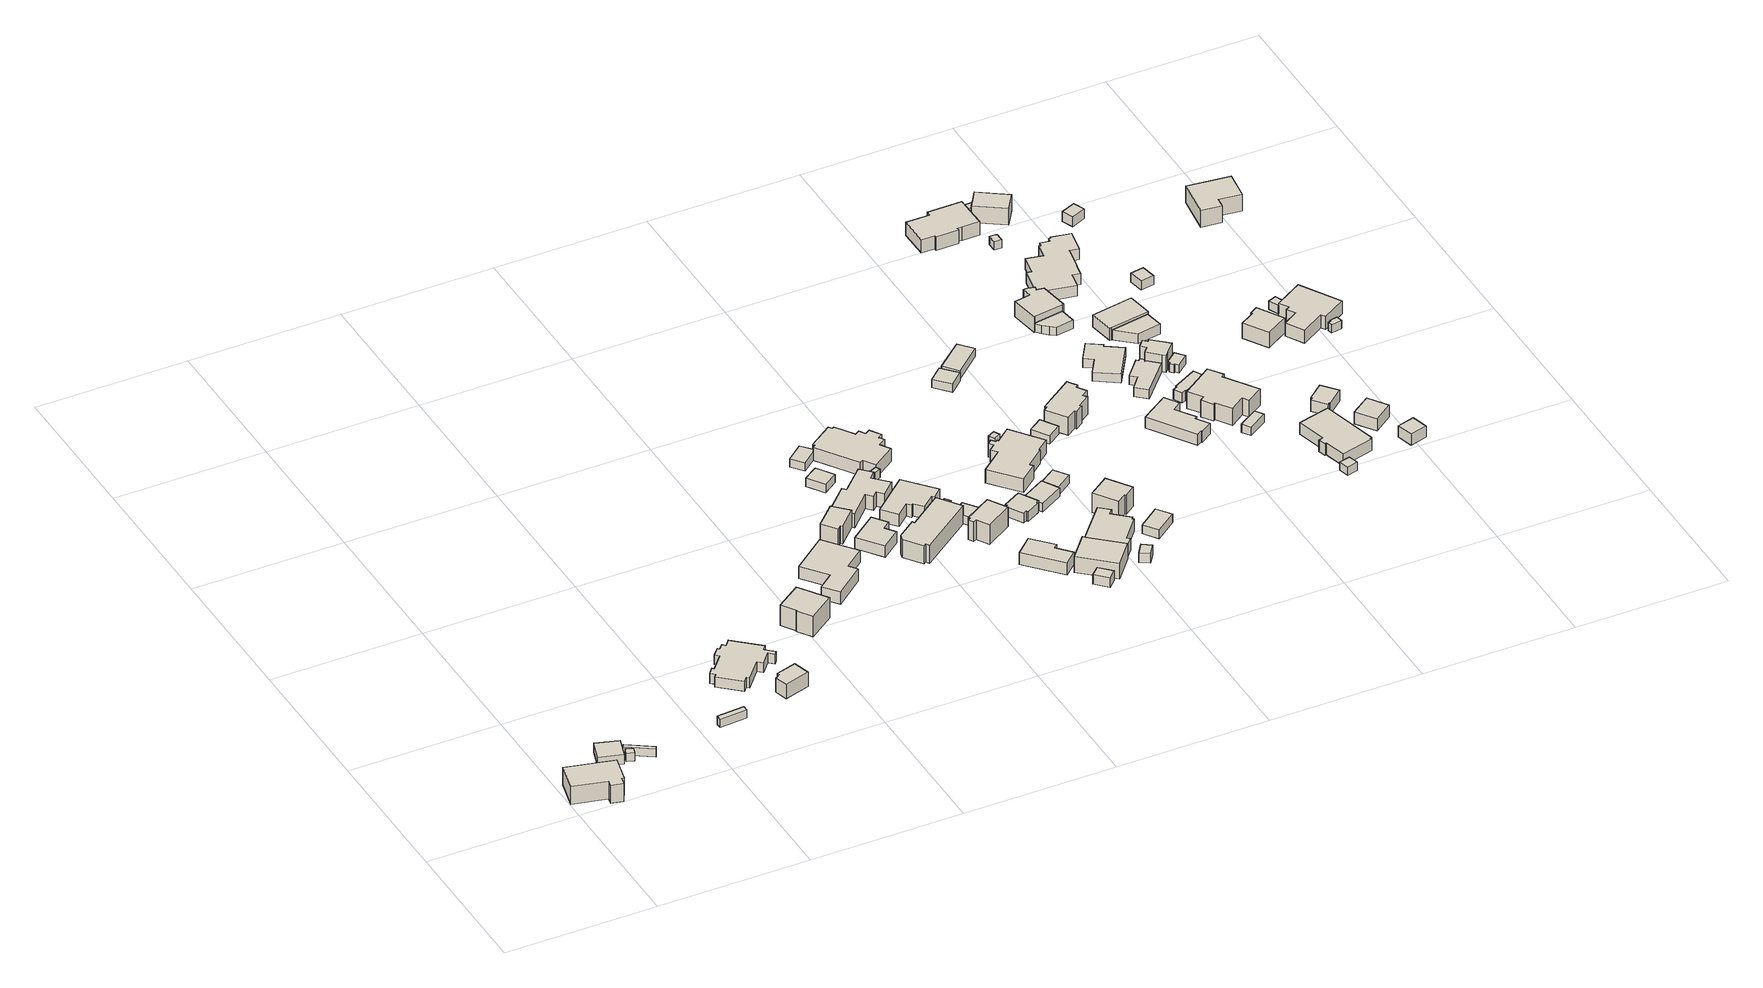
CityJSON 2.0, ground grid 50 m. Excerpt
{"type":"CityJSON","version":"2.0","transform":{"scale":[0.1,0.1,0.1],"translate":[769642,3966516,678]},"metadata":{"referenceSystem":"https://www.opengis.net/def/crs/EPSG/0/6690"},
"CityObjects":{
"building1":{"type":"Building","attributes":{"class":"3001","usage":"411","measuredHeight":7.9,"BuildingDetails.prefecture":"20","BuildingDetails.city":"20209","BuildingDetails.surveyYear":2018},"geometry":[{"type":"Solid","lod":"1","boundaries":[[[[0,1,2,3,4,5,6,7]],[[6,8,9,7]],[[5,10,8,6]],[[4,11,10,5]],[[3,12,11,4]],[[2,13,12,3]],[[1,14,13,2]],[[0,15,14,1]],[[7,9,15,0]],[[8,10,11,12,13,14,15,9]]]]}]},
"building2":{"type":"Building","attributes":{"class":"3001","usage":"411","measuredHeight":3.8,"BuildingDetails.prefecture":"20","BuildingDetails.city":"20209","BuildingDetails.surveyYear":2018},"geometry":[{"type":"Solid","lod":"1","boundaries":[[[[16,17,18,19]],[[18,20,21,19]],[[17,22,20,18]],[[16,23,22,17]],[[19,21,23,16]],[[20,22,23,21]]]]}]},
"building3":{"type":"Building","attributes":{"class":"3001","usage":"411","measuredHeight":2.4,"BuildingDetails.prefecture":"20","BuildingDetails.city":"20209","BuildingDetails.surveyYear":2018},"geometry":[{"type":"Solid","lod":"1","boundaries":[[[[24,25,26,27]],[[26,28,29,27]],[[25,30,28,26]],[[24,31,30,25]],[[27,29,31,24]],[[28,30,31,29]]]]}]},
"building4":{"type":"Building","attributes":{"class":"3001","usage":"411","measuredHeight":2.7,"BuildingDetails.prefecture":"20","BuildingDetails.city":"20209","BuildingDetails.surveyYear":2018},"geometry":[{"type":"Solid","lod":"1","boundaries":[[[[32,33,34,35]],[[34,36,37,35]],[[33,38,36,34]],[[32,39,38,33]],[[35,37,39,32]],[[36,38,39,37]]]]}]},
"building5":{"type":"Building","attributes":{"class":"3001","usage":"411","measuredHeight":1.6,"BuildingDetails.prefecture":"20","BuildingDetails.city":"20209","BuildingDetails.surveyYear":2018},"geometry":[{"type":"Solid","lod":"1","boundaries":[[[[40,41,42,43]],[[42,44,45,43]],[[41,46,44,42]],[[40,47,46,41]],[[43,45,47,40]],[[44,46,47,45]]]]}]},
"building6":{"type":"Building","attributes":{"土砂災害警戒区域.区域区分":"2","土砂災害警戒区域.現象区分":"1","class":"3001","measuredHeight":4.8,"BuildingDetails.prefecture":"20","BuildingDetails.city":"20209","BuildingDetails.surveyYear":2018},"geometry":[{"type":"Solid","lod":"1","boundaries":[[[[48,49,50,51,52,53,54,55,56,57,58,59,60,61,62,63,64,65,66,67,68,69]],[[68,70,71,69]],[[67,72,70,68]],[[66,73,72,67]],[[65,74,73,66]],[[64,75,74,65]],[[63,76,75,64]],[[62,77,76,63]],[[61,78,77,62]],[[60,79,78,61]],[[59,80,79,60]],[[58,81,80,59]],[[57,82,81,58]],[[56,83,82,57]],[[55,84,83,56]],[[54,85,84,55]],[[53,86,85,54]],[[52,87,86,53]],[[51,88,87,52]],[[50,89,88,51]],[[49,90,89,50]],[[48,91,90,49]],[[69,71,91,48]],[[70,72,73,74,75,76,77,78,79,80,81,82,83,84,85,86,87,88,89,90,91,71]]]]}]},
"building7":{"type":"Building","attributes":{"class":"3001","usage":"411","measuredHeight":5.4,"BuildingDetails.prefecture":"20","BuildingDetails.city":"20209","BuildingDetails.surveyYear":2018},"geometry":[{"type":"Solid","lod":"1","boundaries":[[[[92,93,94,95,96,97,98,99]],[[98,100,101,99]],[[97,102,100,98]],[[96,103,102,97]],[[95,104,103,96]],[[94,105,104,95]],[[93,106,105,94]],[[92,107,106,93]],[[99,101,107,92]],[[100,102,103,104,105,106,107,101]]]]}]},
"building8":{"type":"Building","attributes":{"土砂災害警戒区域.区域区分":"1","土砂災害警戒区域.現象区分":"1","class":"3001","usage":"411","measuredHeight":8.1,"BuildingDetails.prefecture":"20","BuildingDetails.city":"20209","BuildingDetails.surveyYear":2018},"geometry":[{"type":"Solid","lod":"1","boundaries":[[[[108,109,110,111,112,113]],[[112,114,115,113]],[[111,116,114,112]],[[110,117,116,111]],[[109,118,117,110]],[[108,119,118,109]],[[113,115,119,108]],[[114,116,117,118,119,115]]]]}]},
"building9":{"type":"Building","attributes":{"class":"3001","usage":"411","measuredHeight":7.6,"BuildingDetails.prefecture":"20","BuildingDetails.city":"20209","BuildingDetails.surveyYear":2018},"geometry":[{"type":"Solid","lod":"1","boundaries":[[[[120,121,122,123,124,125,126,127]],[[126,128,129,127]],[[125,130,128,126]],[[124,131,130,125]],[[123,132,131,124]],[[122,133,132,123]],[[121,134,133,122]],[[120,135,134,121]],[[127,129,135,120]],[[128,130,131,132,133,134,135,129]]]]}]},
"building10":{"type":"Building","attributes":{"class":"3001","usage":"411","measuredHeight":6.7,"BuildingDetails.prefecture":"20","BuildingDetails.city":"20209","BuildingDetails.surveyYear":2018},"geometry":[{"type":"Solid","lod":"1","boundaries":[[[[136,137,138,139,140,141,142]],[[141,143,144,142]],[[140,145,143,141]],[[139,146,145,140]],[[138,147,146,139]],[[137,148,147,138]],[[136,149,148,137]],[[142,144,149,136]],[[143,145,146,147,148,149,144]]]]}]},
"building11":{"type":"Building","attributes":{"class":"3001","usage":"411","measuredHeight":8.1,"BuildingDetails.prefecture":"20","BuildingDetails.city":"20209","BuildingDetails.surveyYear":2018},"geometry":[{"type":"Solid","lod":"1","boundaries":[[[[150,151,152,153,154,155]],[[154,156,157,155]],[[153,158,156,154]],[[152,159,158,153]],[[151,160,159,152]],[[150,161,160,151]],[[155,157,161,150]],[[156,158,159,160,161,157]]]]}]},
"building12":{"type":"Building","attributes":{"class":"3001","usage":"411","measuredHeight":0.2,"BuildingDetails.prefecture":"20","BuildingDetails.city":"20209","BuildingDetails.surveyYear":2018},"geometry":[{"type":"Solid","lod":"1","boundaries":[[[[162,163,164,165]],[[164,166,167,165]],[[163,168,166,164]],[[162,169,168,163]],[[165,167,169,162]],[[166,168,169,167]]]]}]},
"building13":{"type":"Building","attributes":{"class":"3001","usage":"411","measuredHeight":8.2,"BuildingDetails.prefecture":"20","BuildingDetails.city":"20209","BuildingDetails.surveyYear":2018},"geometry":[{"type":"Solid","lod":"1","boundaries":[[[[170,171,172,173,174,175,176,177,178,179,180,181,182]],[[181,183,184,182]],[[180,185,183,181]],[[179,186,185,180]],[[178,187,186,179]],[[177,188,187,178]],[[176,189,188,177]],[[175,190,189,176]],[[174,191,190,175]],[[173,192,191,174]],[[172,193,192,173]],[[171,194,193,172]],[[170,195,194,171]],[[182,184,195,170]],[[183,185,186,187,188,189,190,191,192,193,194,195,184]]]]}]},
"building14":{"type":"Building","attributes":{"class":"3001","usage":"411","measuredHeight":8,"BuildingDetails.prefecture":"20","BuildingDetails.city":"20209","BuildingDetails.surveyYear":2018},"geometry":[{"type":"Solid","lod":"1","boundaries":[[[[196,197,198,199,200,201,202,203,204,205,206]],[[205,207,208,206]],[[204,209,207,205]],[[203,210,209,204]],[[202,211,210,203]],[[201,212,211,202]],[[200,213,212,201]],[[199,214,213,200]],[[198,215,214,199]],[[197,216,215,198]],[[196,217,216,197]],[[206,208,217,196]],[[207,209,210,211,212,213,214,215,216,217,208]]]]}]},
"building15":{"type":"Building","attributes":{"class":"3001","usage":"411","measuredHeight":3.1,"BuildingDetails.prefecture":"20","BuildingDetails.city":"20209","BuildingDetails.surveyYear":2018},"geometry":[{"type":"Solid","lod":"1","boundaries":[[[[218,219,220,221,222,223]],[[222,224,225,223]],[[221,226,224,222]],[[220,227,226,221]],[[219,228,227,220]],[[218,229,228,219]],[[223,225,229,218]],[[224,226,227,228,229,225]]]]}]},
"building16":{"type":"Building","attributes":{"class":"3001","usage":"411","measuredHeight":7.4,"BuildingDetails.prefecture":"20","BuildingDetails.city":"20209","BuildingDetails.surveyYear":2018},"geometry":[{"type":"Solid","lod":"1","boundaries":[[[[230,231,232,233,234,235,236,237,238,239]],[[238,240,241,239]],[[237,242,240,238]],[[236,243,242,237]],[[235,244,243,236]],[[234,245,244,235]],[[233,246,245,234]],[[232,247,246,233]],[[231,248,247,232]],[[230,249,248,231]],[[239,241,249,230]],[[240,242,243,244,245,246,247,248,249,241]]]]}]},
"building17":{"type":"Building","attributes":{"class":"3001","measuredHeight":3.4,"BuildingDetails.prefecture":"20","BuildingDetails.city":"20209","BuildingDetails.surveyYear":2018},"geometry":[{"type":"Solid","lod":"1","boundaries":[[[[250,251,252,253]],[[252,254,255,253]],[[251,256,254,252]],[[250,257,256,251]],[[253,255,257,250]],[[254,256,257,255]]]]}]},
"building18":{"type":"Building","attributes":{"class":"3001","usage":"411","measuredHeight":2,"BuildingDetails.prefecture":"20","BuildingDetails.city":"20209","BuildingDetails.surveyYear":2018},"geometry":[{"type":"Solid","lod":"1","boundaries":[[[[258,259,260,261]],[[260,262,263,261]],[[259,264,262,260]],[[258,265,264,259]],[[261,263,265,258]],[[262,264,265,263]]]]}]},
"building19":{"type":"Building","attributes":{"class":"3001","usage":"411","measuredHeight":6.7,"BuildingDetails.prefecture":"20","BuildingDetails.city":"20209","BuildingDetails.surveyYear":2018},"geometry":[{"type":"Solid","lod":"1","boundaries":[[[[218,223,266,267,268,269,270,271,272,273,274,275,276,277,278,279,280,219]],[[280,281,282,219]],[[279,283,281,280]],[[278,284,283,279]],[[277,285,284,278]],[[276,286,285,277]],[[275,287,286,276]],[[274,288,287,275]],[[273,289,288,274]],[[272,290,289,273]],[[271,291,290,272]],[[270,292,291,271]],[[269,293,292,270]],[[268,294,293,269]],[[267,295,294,268]],[[266,296,295,267]],[[223,297,296,266]],[[218,298,297,223]],[[219,282,298,218]],[[281,283,284,285,286,287,288,289,290,291,292,293,294,295,296,297,298,282]]]]}]},
"building20":{"type":"Building","attributes":{"class":"3001","usage":"411","measuredHeight":7.7,"BuildingDetails.prefecture":"20","BuildingDetails.city":"20209","BuildingDetails.surveyYear":2018},"geometry":[{"type":"Solid","lod":"1","boundaries":[[[[299,300,301,302,303,304,305,306]],[[305,307,308,306]],[[304,309,307,305]],[[303,310,309,304]],[[302,311,310,303]],[[301,312,311,302]],[[300,313,312,301]],[[299,314,313,300]],[[306,308,314,299]],[[307,309,310,311,312,313,314,308]]]]}]},
"building21":{"type":"Building","attributes":{"class":"3001","usage":"411","measuredHeight":3.2,"BuildingDetails.prefecture":"20","BuildingDetails.city":"20209","BuildingDetails.surveyYear":2018},"geometry":[{"type":"Solid","lod":"1","boundaries":[[[[315,316,317,318,319,320]],[[319,321,322,320]],[[318,323,321,319]],[[317,324,323,318]],[[316,325,324,317]],[[315,326,325,316]],[[320,322,326,315]],[[321,323,324,325,326,322]]]]}]},
"building22":{"type":"Building","attributes":{"class":"3001","usage":"411","measuredHeight":5.8,"BuildingDetails.prefecture":"20","BuildingDetails.city":"20209","BuildingDetails.surveyYear":2018},"geometry":[{"type":"Solid","lod":"1","boundaries":[[[[327,328,329,330,331,332]],[[331,333,334,332]],[[330,335,333,331]],[[329,336,335,330]],[[328,337,336,329]],[[327,338,337,328]],[[332,334,338,327]],[[333,335,336,337,338,334]]]]}]},
"building23":{"type":"Building","attributes":{"土砂災害警戒区域.区域区分":"1","土砂災害警戒区域.現象区分":"1","class":"3001","usage":"411","measuredHeight":3.8,"BuildingDetails.prefecture":"20","BuildingDetails.city":"20209","BuildingDetails.surveyYear":2018},"geometry":[{"type":"Solid","lod":"1","boundaries":[[[[339,340,341,342]],[[341,343,344,342]],[[340,345,343,341]],[[339,346,345,340]],[[342,344,346,339]],[[343,345,346,344]]]]}]},
"building24":{"type":"Building","attributes":{"class":"3001","usage":"411","measuredHeight":4.2,"BuildingDetails.prefecture":"20","BuildingDetails.city":"20209","BuildingDetails.surveyYear":2018},"geometry":[{"type":"Solid","lod":"1","boundaries":[[[[347,348,349,350,351,352,353,354,355,356,357]],[[356,358,359,357]],[[355,360,358,356]],[[354,361,360,355]],[[353,362,361,354]],[[352,363,362,353]],[[351,364,363,352]],[[350,365,364,351]],[[349,366,365,350]],[[348,367,366,349]],[[347,368,367,348]],[[357,359,368,347]],[[358,360,361,362,363,364,365,366,367,368,359]]]]}]},
"building25":{"type":"Building","attributes":{"土砂災害警戒区域.区域区分":"1","土砂災害警戒区域.現象区分":"1","class":"3001","usage":"411","measuredHeight":6.9,"BuildingDetails.prefecture":"20","BuildingDetails.city":"20209","BuildingDetails.surveyYear":2018},"geometry":[{"type":"Solid","lod":"1","boundaries":[[[[369,370,371,372,373]],[[372,374,375,373]],[[371,376,374,372]],[[370,377,376,371]],[[369,378,377,370]],[[373,375,378,369]],[[374,376,377,378,375]]]]}]},
"building26":{"type":"Building","attributes":{"class":"3001","usage":"411","measuredHeight":3.1,"BuildingDetails.prefecture":"20","BuildingDetails.city":"20209","BuildingDetails.surveyYear":2018},"geometry":[{"type":"Solid","lod":"1","boundaries":[[[[379,380,381,347,357,382,383]],[[382,384,385,383]],[[357,386,384,382]],[[347,387,386,357]],[[381,388,387,347]],[[380,389,388,381]],[[379,390,389,380]],[[383,385,390,379]],[[384,386,387,388,389,390,385]]]]}]},
"building27":{"type":"Building","attributes":{"class":"3001","usage":"411","measuredHeight":5.3,"BuildingDetails.prefecture":"20","BuildingDetails.city":"20209","BuildingDetails.surveyYear":2018},"geometry":[{"type":"Solid","lod":"1","boundaries":[[[[391,392,393,394,395,396,397,398,399,400]],[[399,401,402,400]],[[398,403,401,399]],[[397,404,403,398]],[[396,405,404,397]],[[395,406,405,396]],[[394,407,406,395]],[[393,408,407,394]],[[392,409,408,393]],[[391,410,409,392]],[[400,402,410,391]],[[401,403,404,405,406,407,408,409,410,402]]]]}]},
"building28":{"type":"Building","attributes":{"class":"3001","measuredHeight":4.1,"BuildingDetails.prefecture":"20","BuildingDetails.city":"20209","BuildingDetails.surveyYear":2018},"geometry":[{"type":"Solid","lod":"1","boundaries":[[[[411,412,413,414]],[[413,415,416,414]],[[412,417,415,413]],[[411,418,417,412]],[[414,416,418,411]],[[415,417,418,416]]]]}]},
"building29":{"type":"Building","attributes":{"class":"3001","usage":"411","measuredHeight":8,"BuildingDetails.prefecture":"20","BuildingDetails.city":"20209","BuildingDetails.surveyYear":2018},"geometry":[{"type":"Solid","lod":"1","boundaries":[[[[419,420,421,422,423,424,425,426,427,428,429,430,431,432,433,434]],[[433,435,436,434]],[[432,437,435,433]],[[431,438,437,432]],[[430,439,438,431]],[[429,440,439,430]],[[428,441,440,429]],[[427,442,441,428]],[[426,443,442,427]],[[425,444,443,426]],[[424,445,444,425]],[[423,446,445,424]],[[422,447,446,423]],[[421,448,447,422]],[[420,449,448,421]],[[419,450,449,420]],[[434,436,450,419]],[[435,437,438,439,440,441,442,443,444,445,446,447,448,449,450,436]]]]}]},
"building30":{"type":"Building","attributes":{"class":"3001","usage":"411","measuredHeight":3,"BuildingDetails.prefecture":"20","BuildingDetails.city":"20209","BuildingDetails.surveyYear":2018},"geometry":[{"type":"Solid","lod":"1","boundaries":[[[[451,452,453,454]],[[453,455,456,454]],[[452,457,455,453]],[[451,458,457,452]],[[454,456,458,451]],[[455,457,458,456]]]]}]},
"building31":{"type":"Building","attributes":{"class":"3001","usage":"411","measuredHeight":2,"BuildingDetails.prefecture":"20","BuildingDetails.city":"20209","BuildingDetails.surveyYear":2018},"geometry":[{"type":"Solid","lod":"1","boundaries":[[[[459,460,461,462]],[[461,463,464,462]],[[460,465,463,461]],[[459,466,465,460]],[[462,464,466,459]],[[463,465,466,464]]]]}]},
"building32":{"type":"Building","attributes":{"class":"3001","measuredHeight":8.5,"BuildingDetails.prefecture":"20","BuildingDetails.city":"20209","BuildingDetails.surveyYear":2018},"geometry":[{"type":"Solid","lod":"1","boundaries":[[[[467,468,469,470,471,472]],[[471,473,474,472]],[[470,475,473,471]],[[469,476,475,470]],[[468,477,476,469]],[[467,478,477,468]],[[472,474,478,467]],[[473,475,476,477,478,474]]]]}]},
"building33":{"type":"Building","attributes":{"class":"3003","usage":"411","measuredHeight":3.5,"BuildingDetails.prefecture":"20","BuildingDetails.city":"20209","BuildingDetails.surveyYear":2018},"geometry":[{"type":"Solid","lod":"1","boundaries":[[[[479,480,481,482]],[[481,483,484,482]],[[480,485,483,481]],[[479,486,485,480]],[[482,484,486,479]],[[483,485,486,484]]]]}]},
"building34":{"type":"Building","attributes":{"class":"3001","usage":"411","measuredHeight":3.7,"BuildingDetails.prefecture":"20","BuildingDetails.city":"20209","BuildingDetails.surveyYear":2018},"geometry":[{"type":"Solid","lod":"1","boundaries":[[[[487,488,489,490]],[[489,491,492,490]],[[488,493,491,489]],[[487,494,493,488]],[[490,492,494,487]],[[491,493,494,492]]]]}]},
"building35":{"type":"Building","attributes":{"class":"3001","usage":"452","measuredHeight":3,"BuildingDetails.prefecture":"20","BuildingDetails.city":"20209","BuildingDetails.surveyYear":2018},"geometry":[{"type":"Solid","lod":"1","boundaries":[[[[495,496,497,498]],[[497,499,500,498]],[[496,501,499,497]],[[495,502,501,496]],[[498,500,502,495]],[[499,501,502,500]]]]}]},
"building36":{"type":"Building","attributes":{"class":"3001","usage":"452","measuredHeight":3,"BuildingDetails.prefecture":"20","BuildingDetails.city":"20209","BuildingDetails.surveyYear":2018},"geometry":[{"type":"Solid","lod":"1","boundaries":[[[[503,504,505,506]],[[505,507,508,506]],[[504,509,507,505]],[[503,510,509,504]],[[506,508,510,503]],[[507,509,510,508]]]]}]},
"building37":{"type":"Building","attributes":{"class":"3001","usage":"411","measuredHeight":7.7,"BuildingDetails.prefecture":"20","BuildingDetails.city":"20209","BuildingDetails.surveyYear":2018},"geometry":[{"type":"Solid","lod":"1","boundaries":[[[[511,512,513,514,515,516,517,518,519,520,521,522,523,524]],[[523,525,526,524]],[[522,527,525,523]],[[521,528,527,522]],[[520,529,528,521]],[[519,530,529,520]],[[518,531,530,519]],[[517,532,531,518]],[[516,533,532,517]],[[515,534,533,516]],[[514,535,534,515]],[[513,536,535,514]],[[512,537,536,513]],[[511,538,537,512]],[[524,526,538,511]],[[525,527,528,529,530,531,532,533,534,535,536,537,538,526]]]]}]},
"building38":{"type":"Building","attributes":{"class":"3001","usage":"411","measuredHeight":5.8,"BuildingDetails.prefecture":"20","BuildingDetails.city":"20209","BuildingDetails.surveyYear":2018},"geometry":[{"type":"Solid","lod":"1","boundaries":[[[[539,540,541,542,543,544,545,546,547,548]],[[547,549,550,548]],[[546,551,549,547]],[[545,552,551,546]],[[544,553,552,545]],[[543,554,553,544]],[[542,555,554,543]],[[541,556,555,542]],[[540,557,556,541]],[[539,558,557,540]],[[548,550,558,539]],[[549,551,552,553,554,555,556,557,558,550]]]]}]},
"building39":{"type":"Building","attributes":{"class":"3001","usage":"411","measuredHeight":3.8,"BuildingDetails.prefecture":"20","BuildingDetails.city":"20209","BuildingDetails.surveyYear":2018},"geometry":[{"type":"Solid","lod":"1","boundaries":[[[[559,560,561,562,563,564,565,566]],[[565,567,568,566]],[[564,569,567,565]],[[563,570,569,564]],[[562,571,570,563]],[[561,572,571,562]],[[560,573,572,561]],[[559,574,573,560]],[[566,568,574,559]],[[567,569,570,571,572,573,574,568]]]]}]},
"building40":{"type":"Building","attributes":{"class":"3003","usage":"411","measuredHeight":4,"BuildingDetails.prefecture":"20","BuildingDetails.city":"20209","BuildingDetails.surveyYear":2018},"geometry":[{"type":"Solid","lod":"1","boundaries":[[[[575,576,577,578,579,580,581]],[[580,582,583,581]],[[579,584,582,580]],[[578,585,584,579]],[[577,586,585,578]],[[576,587,586,577]],[[575,588,587,576]],[[581,583,588,575]],[[582,584,585,586,587,588,583]]]]}]},
"building41":{"type":"Building","attributes":{"class":"3001","usage":"411","measuredHeight":3.7,"BuildingDetails.prefecture":"20","BuildingDetails.city":"20209","BuildingDetails.surveyYear":2018},"geometry":[{"type":"Solid","lod":"1","boundaries":[[[[589,590,591,592,593,594,595,596,597,598]],[[597,599,600,598]],[[596,601,599,597]],[[595,602,601,596]],[[594,603,602,595]],[[593,604,603,594]],[[592,605,604,593]],[[591,606,605,592]],[[590,607,606,591]],[[589,608,607,590]],[[598,600,608,589]],[[599,601,602,603,604,605,606,607,608,600]]]]}]},
"building42":{"type":"Building","attributes":{"class":"3001","usage":"411","measuredHeight":6.9,"BuildingDetails.prefecture":"20","BuildingDetails.city":"20209","BuildingDetails.surveyYear":2018},"geometry":[{"type":"Solid","lod":"1","boundaries":[[[[609,610,611,612,613,614,615,616,617,618,619]],[[618,620,621,619]],[[617,622,620,618]],[[616,623,622,617]],[[615,624,623,616]],[[614,625,624,615]],[[613,626,625,614]],[[612,627,626,613]],[[611,628,627,612]],[[610,629,628,611]],[[609,630,629,610]],[[619,621,630,609]],[[620,622,623,624,625,626,627,628,629,630,621]]]]}]},
"building43":{"type":"Building","attributes":{"class":"3001","usage":"411","measuredHeight":3.7,"BuildingDetails.prefecture":"20","BuildingDetails.city":"20209","BuildingDetails.surveyYear":2018},"geometry":[{"type":"Solid","lod":"1","boundaries":[[[[631,632,633,634,635,636,637,638]],[[637,639,640,638]],[[636,641,639,637]],[[635,642,641,636]],[[634,643,642,635]],[[633,644,643,634]],[[632,645,644,633]],[[631,646,645,632]],[[638,640,646,631]],[[639,641,642,643,644,645,646,640]]]]}]},
"building44":{"type":"Building","attributes":{"class":"3001","usage":"411","measuredHeight":6.5,"BuildingDetails.prefecture":"20","BuildingDetails.city":"20209","BuildingDetails.surveyYear":2018},"geometry":[{"type":"Solid","lod":"1","boundaries":[[[[647,648,649,650,651,652,653,654,655,656,657]],[[656,658,659,657]],[[655,660,658,656]],[[654,661,660,655]],[[653,662,661,654]],[[652,663,662,653]],[[651,664,663,652]],[[650,665,664,651]],[[649,666,665,650]],[[648,667,666,649]],[[647,668,667,648]],[[657,659,668,647]],[[658,660,661,662,663,664,665,666,667,668,659]]]]}]},
"building45":{"type":"Building","attributes":{"class":"3001","measuredHeight":2.8,"BuildingDetails.prefecture":"20","BuildingDetails.city":"20209","BuildingDetails.surveyYear":2018},"geometry":[{"type":"Solid","lod":"1","boundaries":[[[[669,670,671,672]],[[671,673,674,672]],[[670,675,673,671]],[[669,676,675,670]],[[672,674,676,669]],[[673,675,676,674]]]]}]},
"building46":{"type":"Building","attributes":{"class":"3001","usage":"411","measuredHeight":8.2,"BuildingDetails.prefecture":"20","BuildingDetails.city":"20209","BuildingDetails.surveyYear":2018},"geometry":[{"type":"Solid","lod":"1","boundaries":[[[[677,678,679,680,681,682,683,684,685,686,687,688]],[[687,689,690,688]],[[686,691,689,687]],[[685,692,691,686]],[[684,693,692,685]],[[683,694,693,684]],[[682,695,694,683]],[[681,696,695,682]],[[680,697,696,681]],[[679,698,697,680]],[[678,699,698,679]],[[677,700,699,678]],[[688,690,700,677]],[[689,691,692,693,694,695,696,697,698,699,700,690]]]]}]},
"building47":{"type":"Building","attributes":{"class":"3001","usage":"411","measuredHeight":4.4,"BuildingDetails.prefecture":"20","BuildingDetails.city":"20209","BuildingDetails.surveyYear":2018},"geometry":[{"type":"Solid","lod":"1","boundaries":[[[[701,702,703,704,705,706,707,708]],[[707,709,710,708]],[[706,711,709,707]],[[705,712,711,706]],[[704,713,712,705]],[[703,714,713,704]],[[702,715,714,703]],[[701,716,715,702]],[[708,710,716,701]],[[709,711,712,713,714,715,716,710]]]]}]},
"building48":{"type":"Building","attributes":{"class":"3001","usage":"411","measuredHeight":7.8,"BuildingDetails.prefecture":"20","BuildingDetails.city":"20209","BuildingDetails.surveyYear":2018},"geometry":[{"type":"Solid","lod":"1","boundaries":[[[[717,718,719,720,721,722,723,724,725,726,727,728,729]],[[728,730,731,729]],[[727,732,730,728]],[[726,733,732,727]],[[725,734,733,726]],[[724,735,734,725]],[[723,736,735,724]],[[722,737,736,723]],[[721,738,737,722]],[[720,739,738,721]],[[719,740,739,720]],[[718,741,740,719]],[[717,742,741,718]],[[729,731,742,717]],[[730,732,733,734,735,736,737,738,739,740,741,742,731]]]]}]},
"building49":{"type":"Building","attributes":{"class":"3003","usage":"411","measuredHeight":4.1,"BuildingDetails.prefecture":"20","BuildingDetails.city":"20209","BuildingDetails.surveyYear":2018},"geometry":[{"type":"Solid","lod":"1","boundaries":[[[[743,744,745,746]],[[745,747,748,746]],[[744,749,747,745]],[[743,750,749,744]],[[746,748,750,743]],[[747,749,750,748]]]]}]},
"building50":{"type":"Building","attributes":{"class":"3001","usage":"411","measuredHeight":4.6,"BuildingDetails.prefecture":"20","BuildingDetails.city":"20209","BuildingDetails.surveyYear":2018},"geometry":[{"type":"Solid","lod":"1","boundaries":[[[[751,752,753,754,745,744]],[[745,755,756,744]],[[754,757,755,745]],[[753,758,757,754]],[[752,759,758,753]],[[751,760,759,752]],[[744,756,760,751]],[[755,757,758,759,760,756]]]]}]},
"building51":{"type":"Building","attributes":{"土砂災害警戒区域.区域区分":"1","土砂災害警戒区域.現象区分":"1","class":"3001","usage":"411","measuredHeight":7.2,"BuildingDetails.prefecture":"20","BuildingDetails.city":"20209","BuildingDetails.surveyYear":2018},"geometry":[{"type":"Solid","lod":"1","boundaries":[[[[761,762,763,764,765,766,767,768,769,770,771,772,773,774,775,776,777,778,779,780,781,782]],[[781,783,784,782]],[[780,785,783,781]],[[779,786,785,780]],[[778,787,786,779]],[[777,788,787,778]],[[776,789,788,777]],[[775,790,789,776]],[[774,791,790,775]],[[773,792,791,774]],[[772,793,792,773]],[[771,794,793,772]],[[770,795,794,771]],[[769,796,795,770]],[[768,797,796,769]],[[767,798,797,768]],[[766,799,798,767]],[[765,800,799,766]],[[764,801,800,765]],[[763,802,801,764]],[[762,803,802,763]],[[761,804,803,762]],[[782,784,804,761]],[[783,785,786,787,788,789,790,791,792,793,794,795,796,797,798,799,800,801,802,803,804,784]]]]}]},
"building52":{"type":"Building","attributes":{"class":"3001","usage":"411","measuredHeight":2.8,"BuildingDetails.prefecture":"20","BuildingDetails.city":"20209","BuildingDetails.surveyYear":2018},"geometry":[{"type":"Solid","lod":"1","boundaries":[[[[805,806,807,808]],[[807,809,810,808]],[[806,811,809,807]],[[805,812,811,806]],[[808,810,812,805]],[[809,811,812,810]]]]}]},
"building53":{"type":"Building","attributes":{"土砂災害警戒区域.区域区分":"2","土砂災害警戒区域.現象区分":"1","class":"3001","usage":"411","measuredHeight":2.2,"BuildingDetails.prefecture":"20","BuildingDetails.city":"20209","BuildingDetails.surveyYear":2018},"geometry":[{"type":"Solid","lod":"1","boundaries":[[[[813,814,815,816,817,818]],[[817,819,820,818]],[[816,821,819,817]],[[815,822,821,816]],[[814,823,822,815]],[[813,824,823,814]],[[818,820,824,813]],[[819,821,822,823,824,820]]]]}]},
"building54":{"type":"Building","attributes":{"class":"3003","usage":"411","measuredHeight":4.4,"BuildingDetails.prefecture":"20","BuildingDetails.city":"20209","BuildingDetails.surveyYear":2018},"geometry":[{"type":"Solid","lod":"1","boundaries":[[[[825,826,827,828,829]],[[828,830,831,829]],[[827,832,830,828]],[[826,833,832,827]],[[825,834,833,826]],[[829,831,834,825]],[[830,832,833,834,831]]]]}]},
"building55":{"type":"Building","attributes":{"class":"3001","usage":"411","measuredHeight":5.3,"BuildingDetails.prefecture":"20","BuildingDetails.city":"20209","BuildingDetails.surveyYear":2018},"geometry":[{"type":"Solid","lod":"1","boundaries":[[[[835,836,837,838,839,840,841,842,843,844]],[[843,845,846,844]],[[842,847,845,843]],[[841,848,847,842]],[[840,849,848,841]],[[839,850,849,840]],[[838,851,850,839]],[[837,852,851,838]],[[836,853,852,837]],[[835,854,853,836]],[[844,846,854,835]],[[845,847,848,849,850,851,852,853,854,846]]]]}]},
"building56":{"type":"Building","attributes":{"土砂災害警戒区域.区域区分":"1","土砂災害警戒区域.現象区分":"1","class":"3001","usage":"411","measuredHeight":6.9,"BuildingDetails.prefecture":"20","BuildingDetails.city":"20209","BuildingDetails.surveyYear":2018},"geometry":[{"type":"Solid","lod":"1","boundaries":[[[[855,856,857,858,859,860]],[[859,861,862,860]],[[858,863,861,859]],[[857,864,863,858]],[[856,865,864,857]],[[855,866,865,856]],[[860,862,866,855]],[[861,863,864,865,866,862]]]]}]},
"building57":{"type":"Building","attributes":{"class":"3001","usage":"411","measuredHeight":3.6,"BuildingDetails.prefecture":"20","BuildingDetails.city":"20209","BuildingDetails.surveyYear":2018},"geometry":[{"type":"Solid","lod":"1","boundaries":[[[[867,868,869,870]],[[869,871,872,870]],[[868,873,871,869]],[[867,874,873,868]],[[870,872,874,867]],[[871,873,874,872]]]]}]},
"building58":{"type":"Building","attributes":{"class":"3001","usage":"411","measuredHeight":4.5,"BuildingDetails.prefecture":"20","BuildingDetails.city":"20209","BuildingDetails.surveyYear":2018},"geometry":[{"type":"Solid","lod":"1","boundaries":[[[[875,876,877,878,879,880,881,882]],[[881,883,884,882]],[[880,885,883,881]],[[879,886,885,880]],[[878,887,886,879]],[[877,888,887,878]],[[876,889,888,877]],[[875,890,889,876]],[[882,884,890,875]],[[883,885,886,887,888,889,890,884]]]]}]},
"building59":{"type":"Building","attributes":{"土砂災害警戒区域.区域区分":"1","土砂災害警戒区域.現象区分":"1","class":"3001","usage":"451","measuredHeight":3.6,"BuildingDetails.prefecture":"20","BuildingDetails.city":"20209","BuildingDetails.surveyYear":2018},"geometry":[{"type":"Solid","lod":"1","boundaries":[[[[891,892,893,894]],[[893,895,896,894]],[[892,897,895,893]],[[891,898,897,892]],[[894,896,898,891]],[[895,897,898,896]]]]}]},
"building60":{"type":"Building","attributes":{"class":"3001","usage":"411","measuredHeight":5.3,"BuildingDetails.prefecture":"20","BuildingDetails.city":"20209","BuildingDetails.surveyYear":2018},"geometry":[{"type":"Solid","lod":"1","boundaries":[[[[899,900,901,902]],[[901,903,904,902]],[[900,905,903,901]],[[899,906,905,900]],[[902,904,906,899]],[[903,905,906,904]]]]}]},
"building61":{"type":"Building","attributes":{"class":"3001","usage":"411","measuredHeight":5.9,"BuildingDetails.prefecture":"20","BuildingDetails.city":"20209","BuildingDetails.surveyYear":2018},"geometry":[{"type":"Solid","lod":"1","boundaries":[[[[907,908,909,910,911,912,913,914]],[[913,915,916,914]],[[912,917,915,913]],[[911,918,917,912]],[[910,919,918,911]],[[909,920,919,910]],[[908,921,920,909]],[[907,922,921,908]],[[914,916,922,907]],[[915,917,918,919,920,921,922,916]]]]}]},
"building62":{"type":"Building","attributes":{"class":"3001","usage":"411","measuredHeight":4.3,"BuildingDetails.prefecture":"20","BuildingDetails.city":"20209","BuildingDetails.surveyYear":2018},"geometry":[{"type":"Solid","lod":"1","boundaries":[[[[923,924,925,926]],[[925,927,928,926]],[[924,929,927,925]],[[923,930,929,924]],[[926,928,930,923]],[[927,929,930,928]]]]}]},
"building63":{"type":"Building","attributes":{"class":"3001","usage":"411","measuredHeight":2.2,"BuildingDetails.prefecture":"20","BuildingDetails.city":"20209","BuildingDetails.surveyYear":2018},"geometry":[{"type":"Solid","lod":"1","boundaries":[[[[931,932,933,934,935]],[[934,936,937,935]],[[933,938,936,934]],[[932,939,938,933]],[[931,940,939,932]],[[935,937,940,931]],[[936,938,939,940,937]]]]}]},
"building64":{"type":"Building","attributes":{"class":"3001","usage":"411","measuredHeight":7.3,"BuildingDetails.prefecture":"20","BuildingDetails.city":"20209","BuildingDetails.surveyYear":2018},"geometry":[{"type":"Solid","lod":"1","boundaries":[[[[941,942,943,944,945,946,947,948,949,950,951]],[[950,952,953,951]],[[949,954,952,950]],[[948,955,954,949]],[[947,956,955,948]],[[946,957,956,947]],[[945,958,957,946]],[[944,959,958,945]],[[943,960,959,944]],[[942,961,960,943]],[[941,962,961,942]],[[951,953,962,941]],[[952,954,955,956,957,958,959,960,961,962,953]]]]}]},
"building65":{"type":"Building","attributes":{"class":"3001","usage":"411","measuredHeight":2.7,"BuildingDetails.prefecture":"20","BuildingDetails.city":"20209","BuildingDetails.surveyYear":2018},"geometry":[{"type":"Solid","lod":"1","boundaries":[[[[963,964,965,966,967,968]],[[967,969,970,968]],[[966,971,969,967]],[[965,972,971,966]],[[964,973,972,965]],[[963,974,973,964]],[[968,970,974,963]],[[969,971,972,973,974,970]]]]}]},
"building66":{"type":"Building","attributes":{"土砂災害警戒区域.区域区分":"1","土砂災害警戒区域.現象区分":"1","class":"3001","usage":"411","measuredHeight":8.9,"BuildingDetails.prefecture":"20","BuildingDetails.city":"20209","BuildingDetails.surveyYear":2018},"geometry":[{"type":"Solid","lod":"1","boundaries":[[[[975,976,977,978,979,980]],[[979,981,982,980]],[[978,983,981,979]],[[977,984,983,978]],[[976,985,984,977]],[[975,986,985,976]],[[980,982,986,975]],[[981,983,984,985,986,982]]]]}]}
},
"vertices":[
[162,27,9],[155,29,9],[149,3,9],[110,12,9],[115,33,9],[4,60,9],[27,155,9],[184,116,9],[27,155,73],[184,116,73],[4,60,73],[115,33,73],[110,12,73],[149,3,73],[155,29,73],[162,27,73],
[232,164,10],[158,187,10],[179,254,10],[253,231,10],[179,254,44],[253,231,44],[158,187,44],[232,164,44],
[266,164,10],[243,171,10],[251,193,10],[273,185,10],[251,193,40],[273,185,40],[243,171,40],[266,164,40],
[331,153,9],[249,206,9],[256,216,9],[337,163,9],[256,216,39],[337,163,39],[249,206,39],[331,153,39],
[557,186,18],[556,204,18],[646,210,18],[647,192,18],[646,210,48],[647,192,48],[556,204,48],[557,186,48],
[712,323,21],[699,308,21],[631,367,21],[640,377,21],[626,389,21],[644,411,21],[650,405,21],[692,453,21],[680,464,21],[702,489,21],[708,484,21],[722,500,21],[732,491,21],[749,510,21],[833,437,21],[820,423,21],[849,398,21],[839,387,21],[823,401,21],[790,364,21],[775,378,21],[720,316,21],[775,378,56],[720,316,56],[790,364,56],[823,401,56],[839,387,56],[849,398,56],[820,423,56],[833,437,56],[749,510,56],[732,491,56],[722,500,56],[708,484,56],[702,489,56],[680,464,56],[692,453,56],[650,405,56],[644,411,56],[626,389,56],[640,377,56],[631,367,56],[699,308,56],[712,323,56],
[788,217,24],[776,260,24],[785,263,24],[784,266,24],[793,269,24],[790,278,24],[857,297,24],[873,242,24],[857,297,75],[873,242,75],[790,278,75],[793,269,75],[784,266,75],[785,263,75],[776,260,75],[788,217,75],
[963,386,78],[931,431,78],[934,433,78],[903,479,78],[985,536,78],[1048,445,78],[985,536,152],[1048,445,152],[903,479,152],[934,433,152],[931,431,152],[963,386,152],
[1103,484,84],[1064,533,84],[1115,573,84],[1052,652,84],[1166,742,84],[1247,640,84],[1181,588,84],[1201,562,84],[1181,588,128],[1201,562,128],[1247,640,128],[1166,742,128],[1052,652,128],[1115,573,128],[1064,533,128],[1103,484,128],
[1242,744,85],[1237,749,85],[1229,741,85],[1223,739,85],[1190,785,85],[1256,849,85],[1302,803,85],[1256,849,148],[1302,803,148],[1190,785,148],[1223,739,148],[1229,741,148],[1237,749,148],[1242,744,148],
[1318,619,93],[1258,697,93],[1346,765,93],[1380,720,93],[1355,700,93],[1380,667,93],[1355,700,133],[1380,667,133],[1380,720,133],[1346,765,133],[1258,697,133],[1318,619,133],
[1314,994,80],[1277,1049,80],[1325,1081,80],[1362,1027,80],[1325,1081,110],[1362,1027,110],[1277,1049,110],[1314,994,110],
[1256,849,86],[1331,924,86],[1342,913,86],[1417,987,86],[1451,953,86],[1430,932,86],[1475,886,86],[1431,843,86],[1412,862,86],[1397,847,86],[1379,866,86],[1308,796,86],[1302,803,86],[1308,796,137],[1302,803,137],[1379,866,137],[1397,847,137],[1412,862,137],[1431,843,137],[1475,886,137],[1430,932,137],[1451,953,137],[1417,987,137],[1342,913,137],[1331,924,137],[1256,849,137],
[1591,655,99],[1587,652,99],[1416,526,99],[1408,537,99],[1400,531,99],[1357,589,99],[1362,608,99],[1423,653,99],[1428,646,99],[1538,728,99],[1574,679,99],[1538,728,164],[1574,679,164],[1428,646,164],[1423,653,164],[1362,608,164],[1357,589,164],[1400,531,164],[1408,537,164],[1416,526,164],[1587,652,164],[1591,655,164],
[1369,1169,73],[1359,1161,73],[1315,1124,73],[1283,1163,73],[1337,1207,73],[1364,1175,73],[1337,1207,103],[1364,1175,103],[1283,1163,103],[1315,1124,103],[1359,1161,103],[1369,1169,103],
[1549,757,99],[1543,763,99],[1502,727,99],[1477,756,99],[1471,751,99],[1460,763,99],[1419,727,99],[1378,774,99],[1498,879,99],[1580,785,99],[1498,879,143],[1580,785,143],[1378,774,143],[1419,727,143],[1460,763,143],[1471,751,143],[1477,756,143],[1502,727,143],[1543,763,143],[1549,757,143],
[1457,960,96],[1451,975,96],[1474,985,96],[1480,970,96],[1474,985,126],[1480,970,126],[1451,975,126],[1457,960,126],
[1569,714,106],[1556,731,106],[1575,745,106],[1588,727,106],[1575,745,136],[1588,727,136],[1556,731,136],[1569,714,136],
[1444,1230,73],[1451,1219,73],[1458,1223,73],[1499,1163,73],[1513,1172,73],[1527,1152,73],[1542,1162,73],[1566,1127,73],[1551,1117,73],[1562,1101,73],[1537,1085,73],[1559,1052,73],[1484,1001,73],[1458,1039,73],[1447,1032,73],[1447,1032,120],[1359,1161,120],[1458,1039,120],[1484,1001,120],[1559,1052,120],[1537,1085,120],[1562,1101,120],[1551,1117,120],[1566,1127,120],[1542,1162,120],[1527,1152,120],[1513,1172,120],[1499,1163,120],[1458,1223,120],[1451,1219,120],[1444,1230,120],[1364,1175,120],[1369,1169,120],
[1611,526,101],[1587,566,101],[1577,560,101],[1567,576,101],[1576,582,101],[1573,587,101],[1662,641,101],[1699,580,101],[1662,641,172],[1699,580,172],[1573,587,172],[1576,582,172],[1567,576,172],[1577,560,172],[1587,566,172],[1611,526,172],
[1591,655,103],[1574,679,103],[1614,708,103],[1651,659,103],[1606,626,103],[1587,652,103],[1606,626,133],[1587,652,133],[1651,659,133],[1614,708,133],[1574,679,133],[1591,655,133],
[1750,301,93],[1649,410,93],[1704,461,93],[1764,397,93],[1751,385,93],[1792,340,93],[1751,385,136],[1792,340,136],[1764,397,136],[1704,461,136],[1649,410,136],[1750,301,136],
[1839,201,83],[1802,239,83],[1829,265,83],[1866,227,83],[1829,265,118],[1866,227,118],[1802,239,118],[1839,201,118],
[1812,606,105],[1803,601,105],[1805,596,105],[1760,571,105],[1757,577,105],[1745,571,105],[1713,625,105],[1721,629,105],[1718,634,105],[1777,667,105],[1787,649,105],[1777,667,140],[1787,649,140],[1718,634,140],[1721,629,140],[1713,625,140],[1745,571,140],[1757,577,140],[1760,571,140],[1805,596,140],[1803,601,140],[1812,606,140],
[1949,303,82],[1883,227,82],[1780,316,82],[1846,393,82],[1850,389,82],[1846,393,139],[1850,389,139],[1780,316,139],[1883,227,139],[1949,303,139],
[1896,642,105],[1898,638,105],[1819,593,105],[1866,694,105],[1868,691,105],[1866,694,136],[1868,691,136],[1787,649,136],[1812,606,136],[1819,593,136],[1898,638,136],[1896,642,136],
[1850,389,90],[1954,508,90],[1986,480,90],[1972,464,90],[2024,418,90],[2019,412,90],[2024,408,90],[1962,336,90],[1971,329,90],[1949,303,90],[1971,329,133],[1949,303,133],[1962,336,133],[2024,408,133],[2019,412,133],[2024,418,133],[1972,464,133],[1986,480,133],[1954,508,133],[1850,389,133],
[2002,261,77],[1973,280,77],[1997,315,77],[2026,296,77],[1997,315,112],[2026,296,112],[1973,280,112],[2002,261,112],
[1956,839,109],[1917,806,109],[1918,804,109],[1858,754,109],[1866,744,109],[1810,698,109],[1733,791,109],[1805,851,109],[1789,870,109],[1809,887,109],[1798,900,109],[1812,912,109],[1823,899,109],[1828,903,109],[1831,899,109],[1879,939,109],[1831,899,158],[1879,939,158],[1828,903,158],[1823,899,158],[1812,912,158],[1798,900,158],[1809,887,158],[1789,870,158],[1805,851,158],[1733,791,158],[1810,698,158],[1866,744,158],[1858,754,158],[1918,804,158],[1917,806,158],[1956,839,158],
[1868,691,107],[1919,726,107],[1951,681,107],[1896,642,107],[1951,681,137],[1896,642,137],[1919,726,137],[1868,691,137],
[1835,933,112],[1825,952,112],[1848,964,112],[1858,945,112],[1848,964,142],[1858,945,142],[1825,952,142],[1835,933,142],
[2020,587,94],[2073,511,94],[2036,485,94],[2033,489,94],[2004,468,94],[1953,540,94],[2004,468,164],[1953,540,164],[2033,489,164],[2036,485,164],[2073,511,164],[2020,587,164],
[2074,346,85],[2041,391,85],[2111,444,85],[2144,399,85],[2111,444,117],[2144,399,117],[2041,391,117],[2074,346,117],
[1982,869,114],[1947,922,114],[1993,953,114],[2028,900,114],[1993,953,144],[2028,900,144],[1947,922,144],[1982,869,144],
[1872,1271,74],[1828,1320,74],[1872,1360,74],[1917,1311,74],[1872,1360,104],[1917,1311,104],[1828,1320,104],[1872,1271,104],
[1921,1319,74],[1882,1364,74],[1971,1441,74],[2010,1397,74],[1971,1441,104],[2010,1397,104],[1882,1364,104],[1921,1319,104],
[2084,895,117],[2080,900,117],[2049,879,117],[2003,944,117],[2017,954,117],[2013,960,117],[2125,1038,117],[2146,1008,117],[2137,1002,117],[2158,972,117],[2136,957,117],[2145,945,117],[2106,918,117],[2110,913,117],[2106,918,181],[2110,913,181],[2145,945,181],[2136,957,181],[2158,972,181],[2137,1002,181],[2146,1008,181],[2125,1038,181],[2013,960,181],[2017,954,181],[2003,944,181],[2049,879,181],[2080,900,181],[2084,895,181],
[2390,690,101],[2388,694,101],[2372,683,101],[2274,829,101],[2366,891,101],[2396,845,101],[2367,825,101],[2409,763,101],[2401,758,101],[2429,716,101],[2401,758,140],[2429,716,140],[2409,763,140],[2367,825,140],[2396,845,140],[2366,891,140],[2274,829,140],[2372,683,140],[2388,694,140],[2390,690,140],
[2300,1034,120],[2229,1080,120],[2264,1134,120],[2235,1153,120],[2276,1216,120],[2322,1186,120],[2317,1179,120],[2371,1144,120],[2317,1179,152],[2371,1144,152],[2322,1186,152],[2276,1216,152],[2235,1153,152],[2264,1134,152],[2229,1080,152],[2300,1034,152],
[2242,1330,116],[2224,1343,116],[2206,1359,116],[2194,1374,116],[2194,1378,116],[2292,1393,116],[2300,1340,116],[2292,1393,146],[2300,1340,146],[2194,1378,146],[2194,1374,146],[2206,1359,146],[2224,1343,146],[2242,1330,146],
[2394,1066,117],[2432,1032,117],[2340,931,117],[2304,962,117],[2338,1003,117],[2319,1020,117],[2372,1080,117],[2379,1074,117],[2385,1081,117],[2397,1070,117],[2385,1081,149],[2397,1070,149],[2379,1074,149],[2372,1080,149],[2319,1020,149],[2338,1003,149],[2304,962,149],[2340,931,149],[2432,1032,149],[2394,1066,149],
[2258,1494,114],[2282,1490,114],[2297,1394,114],[2292,1393,114],[2194,1378,114],[2191,1377,114],[2176,1471,114],[2230,1480,114],[2225,1511,114],[2235,1513,114],[2261,1507,114],[2235,1513,169],[2261,1507,169],[2225,1511,169],[2230,1480,169],[2176,1471,169],[2191,1377,169],[2194,1378,169],[2292,1393,169],[2297,1394,169],[2282,1490,169],[2258,1494,169],
[2438,886,106],[2436,889,106],[2423,882,106],[2408,910,106],[2423,917,106],[2421,921,106],[2501,964,106],[2519,930,106],[2501,964,142],[2519,930,142],[2421,921,142],[2423,917,142],[2408,910,142],[2423,882,142],[2436,889,142],[2438,886,142],
[2442,1023,118],[2432,1032,118],[2394,1066,118],[2397,1070,118],[2410,1084,118],[2394,1099,118],[2414,1121,118],[2427,1109,118],[2433,1116,118],[2485,1069,118],[2453,1035,118],[2485,1069,179],[2453,1035,179],[2433,1116,179],[2427,1109,179],[2414,1121,179],[2394,1099,179],[2410,1084,179],[2397,1070,179],[2394,1066,179],[2432,1032,179],[2442,1023,179],
[2535,662,95],[2517,689,95],[2581,730,95],[2599,702,95],[2581,730,125],[2599,702,125],[2517,689,125],[2535,662,125],
[2622,775,100],[2569,739,100],[2555,759,100],[2507,725,100],[2474,774,100],[2467,769,100],[2443,805,100],[2458,815,100],[2426,860,100],[2530,932,100],[2562,886,100],[2551,878,100],[2562,886,161],[2551,878,161],[2530,932,161],[2426,860,161],[2458,815,161],[2443,805,161],[2467,769,161],[2474,774,161],[2507,725,161],[2555,759,161],[2569,739,161],[2622,775,161],
[2490,1066,115],[2514,1038,115],[2476,1006,115],[2467,1016,115],[2463,1013,115],[2453,1025,115],[2458,1029,115],[2453,1035,115],[2458,1029,145],[2453,1035,145],[2453,1025,145],[2463,1013,145],[2467,1016,145],[2476,1006,145],[2514,1038,145],[2490,1066,145],
[2301,2032,57],[2302,1942,57],[2245,1941,57],[2245,1943,57],[2230,1943,57],[2230,1933,57],[2155,1932,57],[2154,1940,57],[2111,1940,57],[2110,2038,57],[2188,2038,57],[2188,2053,57],[2301,2054,57],[2188,2053,105],[2301,2054,105],[2188,2038,105],[2110,2038,105],[2111,1940,105],[2154,1940,105],[2155,1932,105],[2230,1933,105],[2230,1943,105],[2245,1943,105],[2245,1941,105],[2302,1942,105],[2301,2032,105],
[2432,1181,121],[2372,1233,121],[2500,1255,121],[2511,1195,121],[2500,1255,156],[2511,1195,156],[2372,1233,156],[2432,1181,156],
[2365,1232,121],[2351,1314,121],[2488,1338,121],[2502,1256,121],[2500,1255,165],[2372,1233,165],[2502,1256,165],[2488,1338,165],[2351,1314,165],[2365,1232,165],
[2258,1494,119],[2261,1507,119],[2277,1595,119],[2294,1592,119],[2306,1657,119],[2360,1646,119],[2369,1694,119],[2376,1693,119],[2378,1707,119],[2410,1701,119],[2412,1714,119],[2418,1713,119],[2419,1718,119],[2482,1706,119],[2467,1628,119],[2438,1634,119],[2423,1556,119],[2422,1557,119],[2415,1518,119],[2390,1523,119],[2381,1471,119],[2282,1490,119],[2381,1471,158],[2282,1490,158],[2390,1523,158],[2415,1518,158],[2422,1557,158],[2423,1556,158],[2438,1634,158],[2467,1628,158],[2482,1706,158],[2419,1718,158],[2418,1713,158],[2412,1714,158],[2410,1701,158],[2378,1707,158],[2376,1693,158],[2369,1694,158],[2360,1646,158],[2306,1657,158],[2294,1592,158],[2277,1595,158],[2261,1507,158],[2258,1494,158],
[2726,417,48],[2717,451,48],[2753,460,48],[2762,427,48],[2753,460,78],[2762,427,78],[2717,451,78],[2726,417,78],
[2325,1847,65],[2301,1847,65],[2301,1877,65],[2322,1878,65],[2322,1875,65],[2325,1875,65],[2322,1875,95],[2325,1875,95],[2322,1878,95],[2301,1877,95],[2301,1847,95],[2325,1847,95],
[2326,2032,60],[2301,2032,60],[2301,2054,60],[2338,2055,60],[2338,2051,60],[2338,2055,90],[2338,2051,90],[2301,2054,90],[2301,2032,90],[2326,2032,90],
[2844,496,52],[2838,494,52],[2840,489,52],[2733,461,52],[2714,531,52],[2709,530,52],[2702,555,52],[2716,559,52],[2691,656,52],[2796,683,52],[2691,656,94],[2796,683,94],[2716,559,94],[2702,555,94],[2709,530,94],[2714,531,94],[2733,461,94],[2840,489,94],[2838,494,94],[2844,496,94],
[2398,1944,59],[2307,2005,59],[2326,2032,59],[2338,2051,59],[2346,2063,59],[2437,2002,59],[2346,2063,119],[2437,2002,119],[2338,2051,119],[2326,2032,119],[2307,2005,119],[2398,1944,119],
[2557,1409,123],[2548,1458,123],[2593,1465,123],[2602,1416,123],[2593,1465,155],[2602,1416,155],[2548,1458,155],[2557,1409,155],
[2813,699,54],[2811,702,54],[2805,697,54],[2769,739,54],[2777,746,54],[2774,750,54],[2826,793,54],[2867,745,54],[2826,793,94],[2867,745,94],[2774,750,94],[2777,746,94],[2769,739,94],[2805,697,94],[2811,702,94],[2813,699,94],
[2525,1782,117],[2509,1820,117],[2557,1840,117],[2573,1803,117],[2557,1840,152],[2573,1803,152],[2509,1820,152],[2525,1782,152],
[2898,567,53],[2855,628,53],[2918,673,53],[2961,611,53],[2918,673,96],[2961,611,96],[2855,628,96],[2898,567,96],
[2794,1130,107],[2795,1130,107],[2843,1051,107],[2770,1007,107],[2722,1084,107],[2770,1113,107],[2767,1117,107],[2792,1133,107],[2767,1117,162],[2792,1133,162],[2770,1113,162],[2722,1084,162],[2770,1007,162],[2843,1051,162],[2795,1130,162],[2794,1130,162],
[2959,469,45],[2944,523,45],[3001,538,45],[3016,484,45],[3001,538,85],[3016,484,85],[2944,523,85],[2959,469,85],
[2867,1136,112],[2866,1136,112],[2852,1169,112],[2879,1180,112],[2891,1151,112],[2879,1180,142],[2891,1151,142],[2852,1169,142],[2866,1136,142],[2867,1136,142],
[2891,1151,103],[2959,1192,103],[3037,1063,103],[2960,1016,103],[2951,1030,103],[2875,984,103],[2840,1042,103],[2890,1072,103],[2873,1099,103],[2886,1106,103],[2867,1136,103],[2886,1106,150],[2867,1136,150],[2873,1099,150],[2890,1072,150],[2840,1042,150],[2875,984,150],[2951,1030,150],[2960,1016,150],[3037,1063,150],[2959,1192,150],[2891,1151,150],
[2967,991,104],[2963,1008,104],[2972,1009,104],[2971,1014,104],[2998,1019,104],[3002,998,104],[2998,1019,134],[3002,998,134],[2971,1014,134],[2972,1009,134],[2963,1008,134],[2967,991,134],
[2998,1624,119],[2924,1634,119],[2920,1600,119],[2854,1608,119],[2870,1736,119],[3010,1718,119],[2870,1736,179],[3010,1718,179],[2854,1608,179],[2920,1600,179],[2924,1634,179],[2998,1624,179]
]}
